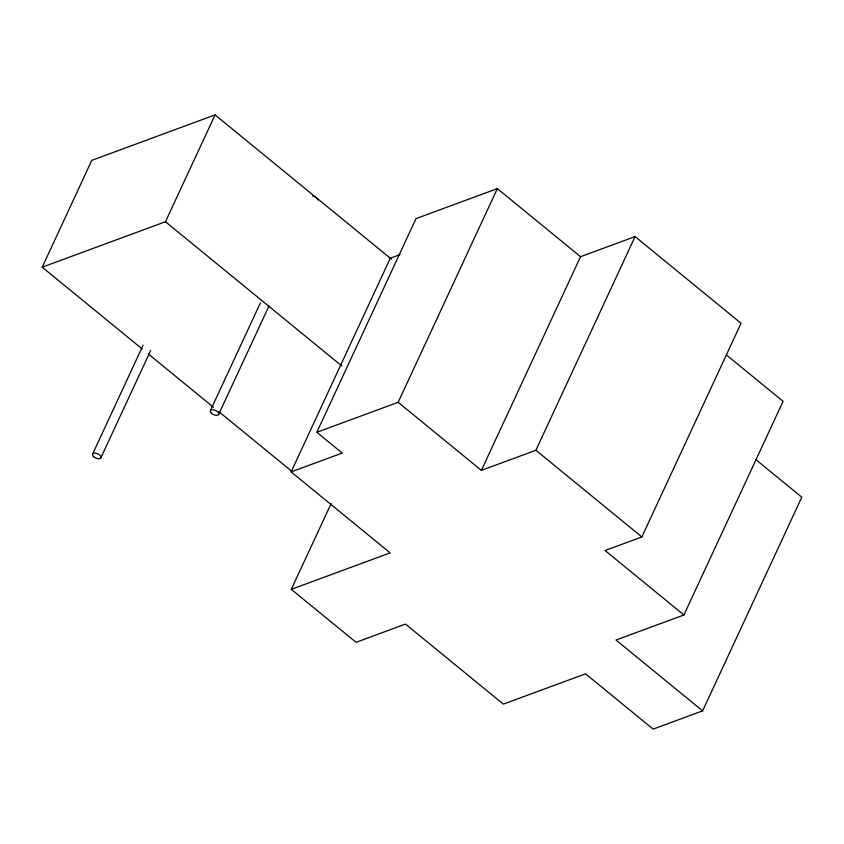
<?xml version="1.0" encoding="UTF-8"?>
<svg xmlns="http://www.w3.org/2000/svg" width="844" height="844" viewBox="0 0 844 844"><rect width="100%" height="100%" fill="white"/><g stroke="black" fill="none" stroke-linecap="round" stroke-linejoin="round"><path stroke-width="1.27" d="M142.119 348.899L42.2 267.179L91.796 160.339L215.062 114.9L391.447 259.161M42.2 267.179L165.466 221.729L215.062 114.9M92.682 453.861L143.1 345.228M100.774 457.997L150.643 350.566M210.483 410.427L260.342 302.996M218.575 414.573L269.004 305.939M755.95 459.695L801.8 497.19L702.619 710.87L653.15 729.1L585.557 673.818L503.341 704.128L405.479 624.085L356.052 642.305L291.296 589.344L390.15 552.894L291.117 471.901L390.297 258.222L400.035 254.635M291.117 471.901L342.221 453.059L316.827 432.286L416.008 218.607L497.338 188.623L580.556 256.692L635.078 236.594L741.053 323.273L641.862 536.942L605.064 550.51L683.904 615.002L783.095 401.322L726.484 355.018M291.296 589.344L331.196 503.393M316.827 432.286L398.157 402.303L497.338 188.623M398.157 402.303L481.375 470.372L580.556 256.692M481.375 470.372L535.898 450.274L635.078 236.594M683.904 615.002L616.004 640.026L702.619 710.87M535.898 450.274L641.862 536.942M165.466 221.729L341.862 366.001M148.238 353.9L213.49 407.272M218.596 411.439L292.003 471.49M312.744 196.093A4.558 2.31 24.9 0 1 317.945 199.996M93.695 456.678A4.558 2.31 24.9 0 0 100.816 457.923A4.558 2.31 24.9 0 0 95.667 453.175A4.558 2.31 24.9 0 0 93.695 456.678M211.496 413.254A4.558 2.31 24.9 0 0 218.617 414.499A4.558 2.31 24.9 0 0 213.469 409.751A4.558 2.31 24.9 0 0 211.496 413.254"/></g></svg>
